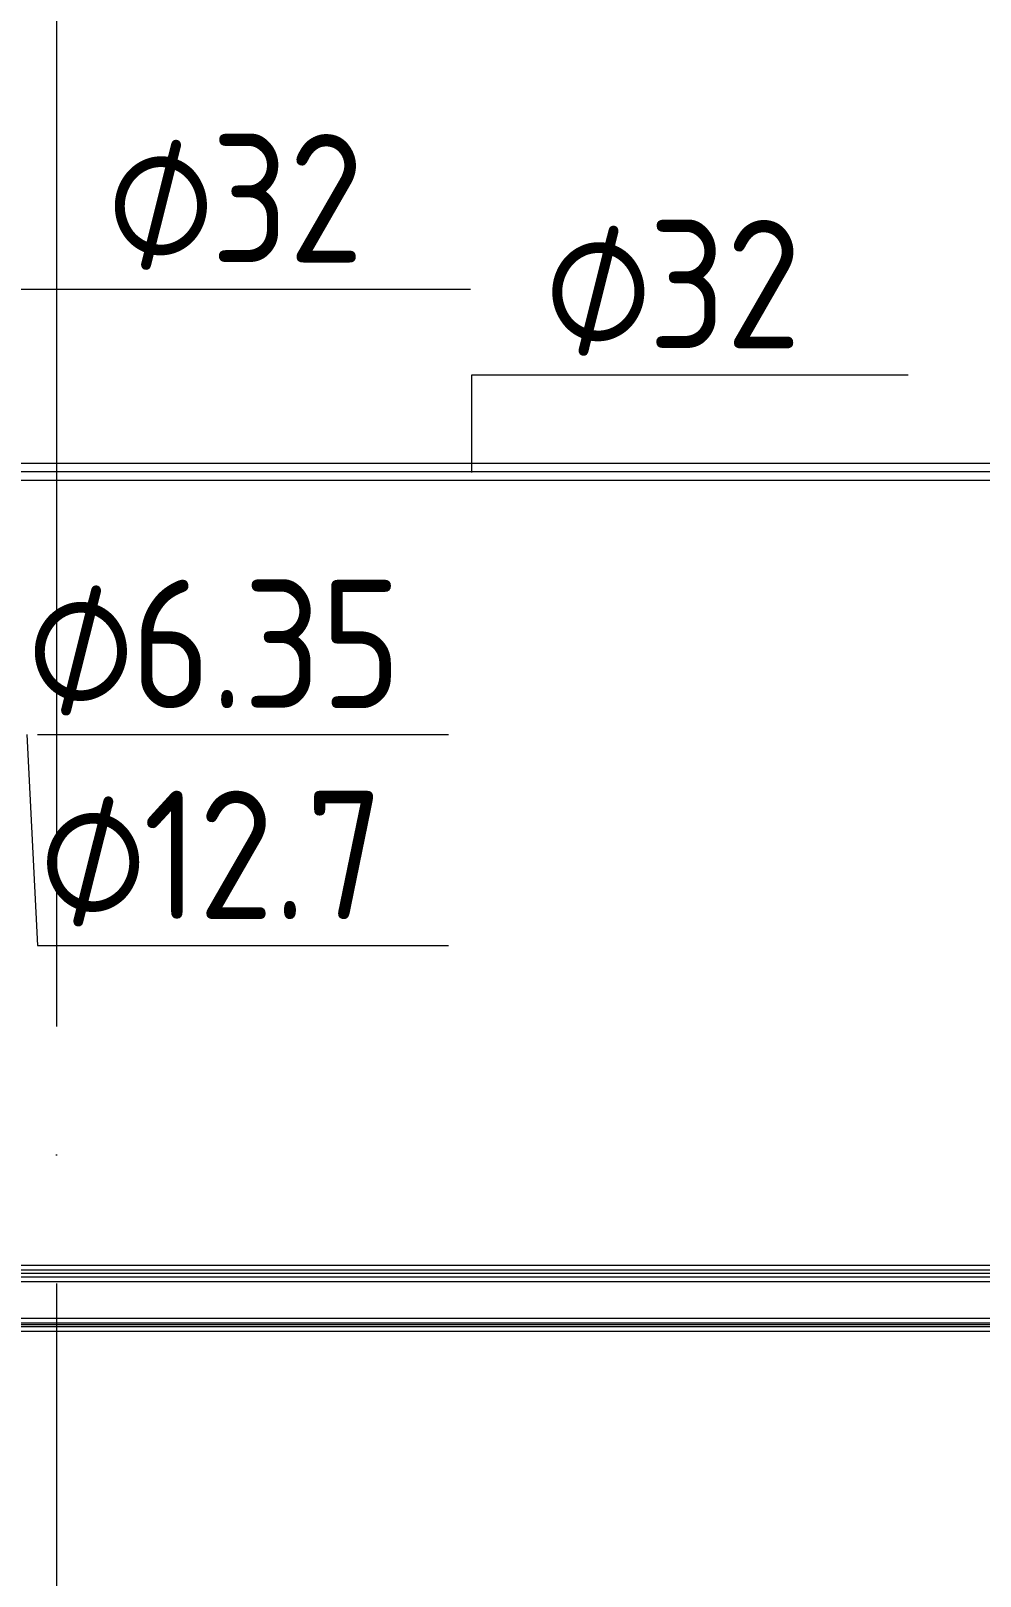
# Model space of a CAD drawing. Header units: millimetres. Extents: x -88595 to 880822, y -1054509 to -148035.
# Drawn here: x 421063 to 422911, y -273572 to -270565 of the extents above; entities that cross this region are included whole.
import ezdxf

# ---------------------------------------------------------------- set-up
doc = ezdxf.new("R2010")
doc.units = ezdxf.units.MM
doc.linetypes.add('ADSK_Линия сетки', pattern=[25, 20, -2.5, 0, -2.5])
for name, color, linetype, lineweight in [('Изоляция', 7, 'Continuous', 18), ('Марки', 7, 'Continuous', 20), ('Оборудование', 7, 'Continuous', 18), ('Оси', 7, 'Continuous', 9), ('Трубопровод', 7, 'Continuous', 18)]:
    doc.layers.add(name, color=color, linetype=linetype, lineweight=lineweight)
doc.styles.add('$1$GOST Common_9', font='GOST_Common.ttf', dxfattribs={"width": 0.9, "height": 250})
doc.styles.add('$5$GOST Common', font='GOST_Common.ttf', dxfattribs={"width": 0.9, "height": 250})

# ---------------------------------------------------------------- blocks, each defined once
blk = doc.blocks.new('$0$ADSK_M_Трубы - Диаметр_8-160846-В_Координация_3 этаж ОВ3')
at = {"layer": 'Марки'}
blk.add_line((0, 0), (8, 0), dxfattribs=at)
blk = doc.blocks.new('3 этаж')
at = {"layer": 'Оси', "linetype": 'ADSK_Линия сетки', "ltscale": 100}
blk.add_line((432993.9, 695924.5), (432993.9, 629947.7), dxfattribs=at)

msp = doc.modelspace()

# ---------------------------------------------------------------- linework, layer by layer
at = {"layer": 'Изоляция', "color": 134, "true_color": 0x00a6a6}
for p, q in [((425290.3, -272968.3), (420867.4, -272968.3)), ((420866, -272999), (425290.3, -272999))]:
    msp.add_line(p, q, dxfattribs=at)
at = {"layer": 'Изоляция', "color": 190, "true_color": 0x8000ff}
for p, q in [((420884.1, -273095.8), (425328.2, -273095.8)), ((425328.2, -273071.5), (420886.3, -273071.5))]:
    msp.add_line(p, q, dxfattribs=at)
at = {"layer": 'Марки'}
for p, q in [((420972, -271067.8), (421119.1, -271067.8)), ((421921.5, -271235), (421970.5, -271235)), ((421921.5, -271425), (421921.5, -271235)), ((421055.6, -271934.9), (421076.3, -272345.5))]:
    msp.add_line(p, q, dxfattribs=at)
at = {"layer": 'Трубопровод', "color": 24, "linetype": 'Continuous', "true_color": 0xa52900}
for p, q in [((425434.4, -271407.5), (420999.4, -271407.5)), ((420999.4, -271439.5), (425434.4, -271439.5))]:
    msp.add_line(p, q, dxfattribs=at)
at = {"layer": 'Трубопровод', "color": 24, "true_color": 0xa52900}
msp.add_line((425434.4, -271423.5), (420999.4, -271423.5), dxfattribs=at)
msp.add_line((425434.4, -271423.5), (420999.4, -271423.5), dxfattribs=at)
at = {"layer": 'Трубопровод', "color": 134, "linetype": 'Continuous', "true_color": 0x00a6a6}
for p, q in [((425290.3, -272977.3), (420866, -272977.3)), ((420866, -272990), (425290.3, -272990))]:
    msp.add_line(p, q, dxfattribs=at)
at = {"layer": 'Трубопровод', "color": 134, "true_color": 0x00a6a6}
msp.add_line((425290.3, -272983.6), (420866, -272983.6), dxfattribs=at)
msp.add_line((425290.3, -272983.6), (420866, -272983.6), dxfattribs=at)
at = {"layer": 'Трубопровод', "color": 190, "linetype": 'Continuous', "true_color": 0x8000ff}
for p, q in [((425328.2, -273080.5), (420884.1, -273080.5)), ((420884.1, -273086.8), (425328.2, -273086.8))]:
    msp.add_line(p, q, dxfattribs=at)
at = {"layer": 'Трубопровод', "color": 190, "true_color": 0x8000ff}
msp.add_line((425328.2, -273083.6), (420884.1, -273083.6), dxfattribs=at)
msp.add_line((425328.2, -273083.6), (420884.1, -273083.6), dxfattribs=at)

# ---------------------------------------------------------------- block references
at = {"layer": 'Марки', "xscale": 99.99999999999993, "yscale": 99.99999999999993, "zscale": 99.99999999999993}
for p in [(421119.1, -271067.8), (421970.5, -271235), (421076.3, -271934.9), (421076.3, -272345.5)]:
    msp.add_blockref('$0$ADSK_M_Трубы - Диаметр_8-160846-В_Координация_3 этаж ОВ3', p, dxfattribs=at)
at = {"layer": 'Оборудование', "color": 5, "true_color": 0x0000ff}
msp.add_blockref('3 этаж', (-11880.6, -926425.8), dxfattribs=at)

# ---------------------------------------------------------------- texts
at = {"layer": 'Марки', "lineweight": 9, "char_height": 250, "attachment_point": 1}
for s, insert, width, style in [('\\fGOST Common|b0|i0|c254|p34|;\\W.9;⌀', (421211.3, -270766.2), 245.316, '$1$GOST Common_9'), ('32', (421413.7, -270766.2), 389.62, '$5$GOST Common'), ('32', (422265.1, -270933.4), 389.62, '$5$GOST Common'), ('\\fGOST Common|b0|i0|c254|p34|;\\W.9;⌀', (422062.7, -270933.4), 245.316, '$1$GOST Common_9'), ('\\fGOST Common|b0|i0|c254|p34|;\\W.9;⌀', (421055.6, -271633.4), 245.316, '$1$GOST Common_9'), ('6.35', (421258, -271633.4), 663.797, '$5$GOST Common'), ('12.7', (421281.8, -272044), 606.076, '$5$GOST Common'), ('\\fGOST Common|b0|i0|c254|p34|;\\W.9;⌀', (421079.4, -272044), 245.316, '$1$GOST Common_9')]:
    msp.add_mtext(s, dxfattribs=dict(at, insert=insert, width=width, style=style))

doc.saveas('drawing.dxf')
